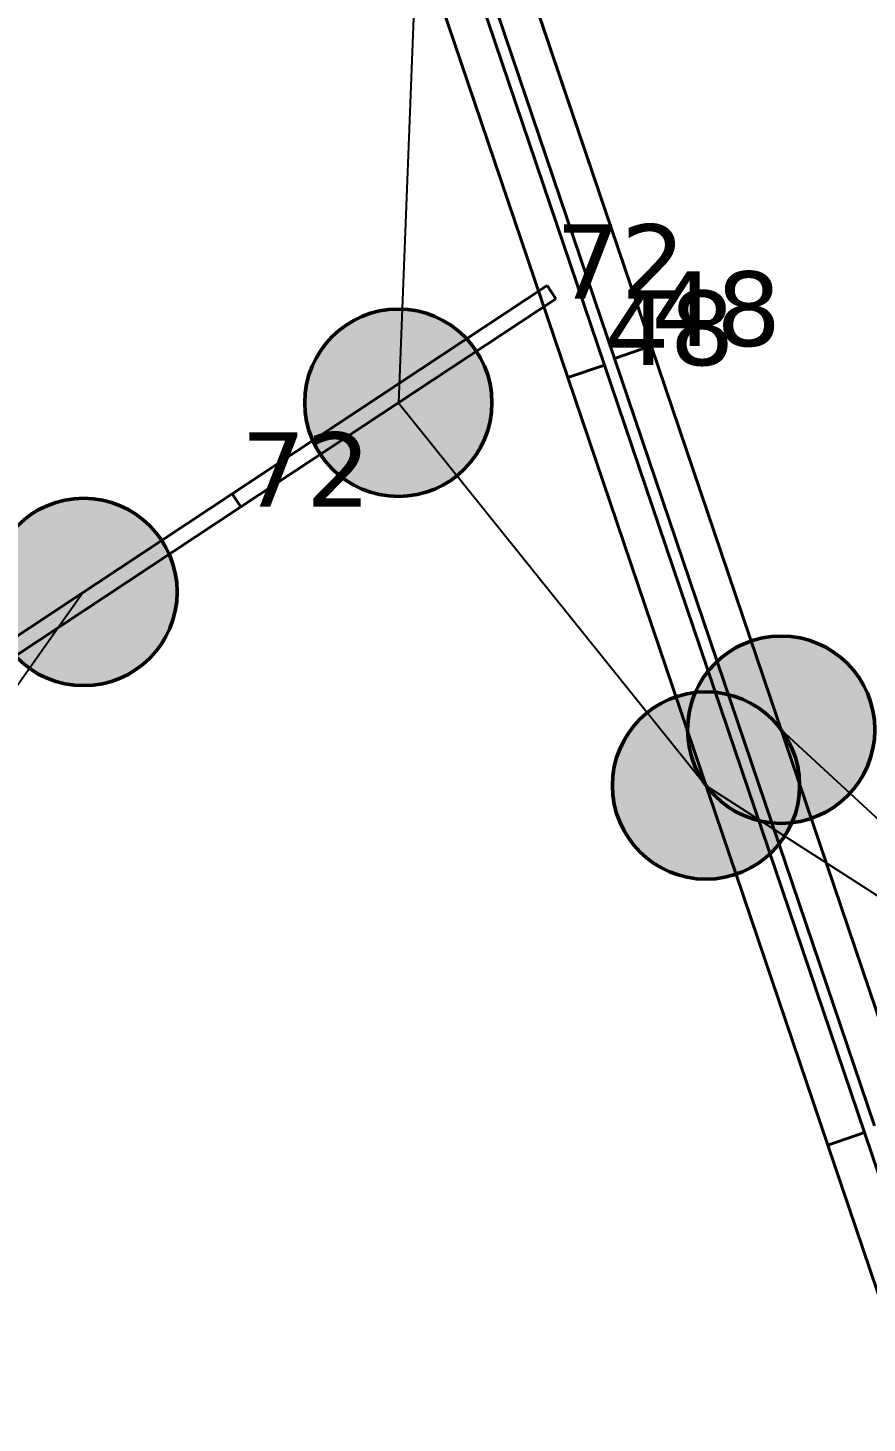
# Model space of a CAD drawing. Header units: millimetres. Extents: x -243740 to 150609, y -473655 to -165121.
# Drawn here: x 6293 to 8322, y -359504 to -356133 of the extents above; entities that cross this region are included whole.
import ezdxf

# ---------------------------------------------------------------- set-up
doc = ezdxf.new("R2010")
doc.units = ezdxf.units.MM
doc.linetypes.add('Штрих', pattern=[6.35, 3.175, -3.175])
for name, color, linetype in [('_Гр.ЩД-1C.10.4.I7.6', 6, 'Continuous'), ('_Гр.ЩД-1C.10.4.I8.4', 6, 'Continuous'), ('Вставка', 252, 'Continuous')]:
    doc.layers.add(name, color=color, linetype=linetype)
for name, color, linetype, lineweight in [('_освещение_dali', 3, 'Continuous', 50), ('A-ANNO-DIMS', 7, 'Continuous', 9), ('DLX_FL1_LUM 122', 1, 'Continuous', 40), ('DLX_FL1_LUM 222', 5, 'Continuous', 40), ('DLX_LUM 9', 5, 'Continuous', 40), ('АР_монолит', 252, 'Continuous', 50)]:
    doc.layers.add(name, color=color, linetype=linetype, lineweight=lineweight)
doc.styles.add('GOST 2.304', font='')
doc.styles.add('TableTextStyle', font='')
doc.styles.get('GOST 2.304').set_extended_font_data('GOST Common')
doc.styles.get('TableTextStyle').set_extended_font_data('VERDANA.TTF')
doc.linetypes.add('Truba', pattern='A,3e-05,[4,MSH_7,S=1,R=0,X=0,Y=0],-3.022072', length=3.022102)
doc.dimstyles.new('М-200', dxfattribs={"dimtxt": 400, "dimasz": 160, "dimexe": 200, "dimexo": 400, "dimgap": 50, "dimtad": 1, "dimdec": 0, "dimzin": 0, "dimdsep": 46, "dimtxsty": 'GOST 2.304', "dimblk": 'ARCHTICK', "dimcen": 180, "dimdle": 200, "dimadec": 0, "dimazin": 0, "dimtfac": 1, "dimtdec": 0, "dimtmove": 1, "dimatfit": 0, "dimfxl": 1, "dimtolj": 1, "dimtzin": 0, "dimarcsym": 0})

# ---------------------------------------------------------------- blocks, each defined once
blk = doc.blocks.new('_ArchTick')
at = {"color": 0, "linetype": 'ByBlock', "const_width": 0.15}
blk.add_lwpolyline([(-0.5, -0.5), (0.5, 0.5)], dxfattribs=at)
blk = doc.blocks.new('*D46')
at = {"layer": 'A-ANNO-DIMS', "color": 0, "lineweight": -2, "transparency": 16777216}
blk.add_arc((-165703.8, -113309.3), 107894.2, 269.999998, 325.999999, dxfattribs=at)
at = {"layer": 'Defpoints', "color": 0, "lineweight": 30, "transparency": 16777216}
for p in [(-165703.8, -113309.3), (-165703.8, -113309.3), (-75741.3, -173989.8), (-131171, -215527.9), (-165703.8, -221903.3)]:
    blk.add_point(p, dxfattribs=at)
at = {"layer": 'A-ANNO-DIMS', "color": 0, "lineweight": -2, "transparency": 16777216, "xscale": 160, "yscale": 160, "zscale": 160}
for p, rotation in [((-76255.4, -173643), 55.99999895826774), ((-165703.8, -221203.5), 179.9999981265246)]:
    blk.add_blockref('_ArchTick', p, dxfattribs=dict(at, rotation=rotation))
at = {"layer": 'A-ANNO-DIMS', "color": 0, "transparency": 16777216, "insert": (-114299.5, -207822), "char_height": 400, "attachment_point": 5, "rotation": 28.5412, "style": 'GOST 2.304'}
blk.add_mtext('\\A1;56,0%%D', dxfattribs=at)
blk = doc.blocks.new('A$Caabd1818')
at = {"layer": 'DLX_FL1_LUM 122'}
for points in [[(3201.4, 42474.9, 0), (3829.9, 40620.6, 0)], [(3829.9, 40620.6, 0), (3201.4, 42474.9, 0)], [(3829.9, 40620.6, 0), (3201.4, 42474.9, 0)], [(3201.4, 42474.9, 0), (3829.9, 40620.6, 0)], [(3740.9, 40590.4, 0), (3112.4, 42444.8, 0)], [(3112.4, 42444.8, 0), (3740.9, 40590.4, 0)], [(3112.4, 42444.8, 0), (3740.9, 40590.4, 0)], [(3740.9, 40590.4, 0), (3112.4, 42444.8, 0)], [(3088.8, 42428.7, 0), (3717.3, 40574.3, 0)], [(3717.3, 40574.3, 0), (3088.8, 42428.7, 0)], [(3717.3, 40574.3, 0), (3088.8, 42428.7, 0)], [(3088.8, 42428.7, 0), (3717.3, 40574.3, 0)], [(3628.3, 40544.1, 0), (2999.8, 42398.5, 0)], [(2999.8, 42398.5, 0), (3628.3, 40544.1, 0)], [(2999.8, 42398.5, 0), (3628.3, 40544.1, 0)], [(3628.3, 40544.1, 0), (2999.8, 42398.5, 0)], [(3829.9, 40620.6, 0), (3740.9, 40590.4, 0)], [(3740.9, 40590.4, 0), (3829.9, 40620.6, 0)], [(3740.9, 40590.4, 0), (3829.9, 40620.6, 0)], [(3829.9, 40620.6, 0), (3740.9, 40590.4, 0)], [(3829.9, 40620.6, 0), (3829.9, 40620.6, 0)], [(3829.9, 40620.6, 0), (3829.9, 40620.6, 0)], [(3740.9, 40590.4, 0), (3740.9, 40590.4, 0)], [(3740.9, 40590.4, 0), (3740.9, 40590.4, 0)], [(3717.3, 40574.3, 0), (3628.3, 40544.1, 0)], [(3628.3, 40544.1, 0), (3717.3, 40574.3, 0)], [(3628.3, 40544.1, 0), (3717.3, 40574.3, 0)], [(3717.3, 40574.3, 0), (3628.3, 40544.1, 0)], [(3717.3, 40574.3, 0), (3717.3, 40574.3, 0)], [(3717.3, 40574.3, 0), (3717.3, 40574.3, 0)], [(3628.3, 40544.1, 0), (3628.3, 40544.1, 0)], [(3628.3, 40544.1, 0), (3628.3, 40544.1, 0)]]:
    blk.add_polyline3d(points, dxfattribs=at)
at = {"layer": 'DLX_FL1_LUM 222'}
for points in [[(3740.9, 40590.4, 0), (3829.9, 40620.6, 0)], [(3829.9, 40620.6, 0), (3740.9, 40590.4, 0)], [(3829.9, 40620.6, 0), (3740.9, 40590.4, 0)], [(3740.9, 40590.4, 0), (3829.9, 40620.6, 0)], [(3829.9, 40620.6, 0), (3829.9, 40620.6, 0)], [(3829.9, 40620.6, 0), (4458.4, 38766.2, 0)], [(4458.4, 38766.2, 0), (3829.9, 40620.6, 0)], [(3829.9, 40620.6, 0), (3829.9, 40620.6, 0)], [(4458.4, 38766.2, 0), (3829.9, 40620.6, 0)], [(3829.9, 40620.6, 0), (4458.4, 38766.2, 0)], [(4369.4, 38736, 0), (3740.9, 40590.4, 0)], [(3740.9, 40590.4, 0), (3740.9, 40590.4, 0)], [(3740.9, 40590.4, 0), (4369.4, 38736, 0)], [(3740.9, 40590.4, 0), (3740.9, 40590.4, 0)], [(3740.9, 40590.4, 0), (4369.4, 38736, 0)], [(4369.4, 38736, 0), (3740.9, 40590.4, 0)], [(3628.3, 40544.1, 0), (3717.3, 40574.3, 0)], [(3717.3, 40574.3, 0), (3628.3, 40544.1, 0)], [(3717.3, 40574.3, 0), (3628.3, 40544.1, 0)], [(3628.3, 40544.1, 0), (3717.3, 40574.3, 0)], [(3717.3, 40574.3, 0), (3717.3, 40574.3, 0)], [(3717.3, 40574.3, 0), (4345.9, 38719.9, 0)], [(4345.9, 38719.9, 0), (3717.3, 40574.3, 0)], [(3717.3, 40574.3, 0), (3717.3, 40574.3, 0)], [(4345.9, 38719.9, 0), (3717.3, 40574.3, 0)], [(3717.3, 40574.3, 0), (4345.9, 38719.9, 0)], [(4256.8, 38689.7, 0), (3628.3, 40544.1, 0)], [(3628.3, 40544.1, 0), (3628.3, 40544.1, 0)], [(3628.3, 40544.1, 0), (4256.8, 38689.7, 0)], [(3628.3, 40544.1, 0), (3628.3, 40544.1, 0)], [(3628.3, 40544.1, 0), (4256.8, 38689.7, 0)], [(4256.8, 38689.7, 0), (3628.3, 40544.1, 0)], [(4345.9, 38719.9, 0), (4256.8, 38689.7, 0)], [(4256.8, 38689.7, 0), (4345.9, 38719.9, 0)], [(4256.8, 38689.7, 0), (4345.9, 38719.9, 0)], [(4345.9, 38719.9, 0), (4256.8, 38689.7, 0)], [(4256.8, 38689.7, 0), (4345.9, 38719.9, 0)], [(4345.9, 38719.9, 0), (4256.8, 38689.7, 0)], [(4345.9, 38719.9, 0), (4256.8, 38689.7, 0)], [(4256.8, 38689.7, 0), (4345.9, 38719.9, 0)], [(4345.9, 38719.9, 0), (4345.9, 38719.9, 0)], [(4345.9, 38719.9, 0), (4345.9, 38719.9, 0)], [(4345.9, 38719.9, 0), (4345.9, 38719.9, 0)], [(4345.9, 38719.9, 0), (4974.4, 36865.5, 0)], [(4974.4, 36865.5, 0), (4345.9, 38719.9, 0)], [(4345.9, 38719.9, 0), (4345.9, 38719.9, 0)], [(4974.4, 36865.5, 0), (4345.9, 38719.9, 0)], [(4345.9, 38719.9, 0), (4974.4, 36865.5, 0)], [(4256.8, 38689.7, 0), (4256.8, 38689.7, 0)], [(4256.8, 38689.7, 0), (4256.8, 38689.7, 0)], [(4885.3, 36835.3, 0), (4256.8, 38689.7, 0)], [(4256.8, 38689.7, 0), (4256.8, 38689.7, 0)], [(4256.8, 38689.7, 0), (4885.3, 36835.3, 0)], [(4256.8, 38689.7, 0), (4256.8, 38689.7, 0)], [(4256.8, 38689.7, 0), (4885.3, 36835.3, 0)], [(4885.3, 36835.3, 0), (4256.8, 38689.7, 0)]]:
    blk.add_polyline3d(points, dxfattribs=at)
at = {"layer": 'DLX_LUM 9'}
for points in [[(2817.3, 40263.6, 0), (3578.2, 40766.3, 0)], [(3578.2, 40766.3, 0), (2817.3, 40263.6, 0)], [(3578.2, 40766.3, 0), (2817.3, 40263.6, 0)], [(2817.3, 40263.6, 0), (3578.2, 40766.3, 0)], [(3578.2, 40766.3, 0), (3578.2, 40766.3, 0)], [(3578.2, 40766.3, 0), (3599.2, 40734.6, 0)], [(3599.2, 40734.6, 0), (3578.2, 40766.3, 0)], [(3578.2, 40766.3, 0), (3578.2, 40766.3, 0)], [(3599.2, 40734.6, 0), (3578.2, 40766.3, 0)], [(3578.2, 40766.3, 0), (3599.2, 40734.6, 0)], [(3599.2, 40734.6, 0), (2838.2, 40231.9, 0)], [(2838.2, 40231.9, 0), (3599.2, 40734.6, 0)], [(2838.2, 40231.9, 0), (3599.2, 40734.6, 0)], [(3599.2, 40734.6, 0), (2838.2, 40231.9, 0)], [(3599.2, 40734.6, 0), (3599.2, 40734.6, 0)], [(3599.2, 40734.6, 0), (3599.2, 40734.6, 0)], [(2056.3, 39761, 0), (2817.3, 40263.6, 0)], [(2817.3, 40263.6, 0), (2056.3, 39761, 0)], [(2817.3, 40263.6, 0), (2056.3, 39761, 0)], [(2056.3, 39761, 0), (2817.3, 40263.6, 0)], [(2817.3, 40263.6, 0), (2817.3, 40263.6, 0)], [(2838.2, 40231.9, 0), (2817.3, 40263.6, 0)], [(2817.3, 40263.6, 0), (2817.3, 40263.6, 0)], [(2817.3, 40263.6, 0), (2838.2, 40231.9, 0)], [(2817.3, 40263.6, 0), (2838.2, 40231.9, 0)], [(2838.2, 40231.9, 0), (2817.3, 40263.6, 0)], [(2817.3, 40263.6, 0), (2817.3, 40263.6, 0)], [(2817.3, 40263.6, 0), (2838.2, 40231.9, 0)], [(2838.2, 40231.9, 0), (2817.3, 40263.6, 0)], [(2817.3, 40263.6, 0), (2817.3, 40263.6, 0)], [(2838.2, 40231.9, 0), (2817.3, 40263.6, 0)], [(2817.3, 40263.6, 0), (2838.2, 40231.9, 0)], [(2838.2, 40231.9, 0), (2077.3, 39729.2, 0)], [(2077.3, 39729.2, 0), (2838.2, 40231.9, 0)], [(2077.3, 39729.2, 0), (2838.2, 40231.9, 0)], [(2838.2, 40231.9, 0), (2077.3, 39729.2, 0)], [(2838.2, 40231.9, 0), (2838.2, 40231.9, 0)], [(2838.2, 40231.9, 0), (2838.2, 40231.9, 0)], [(2838.2, 40231.9, 0), (2838.2, 40231.9, 0)], [(2838.2, 40231.9, 0), (2838.2, 40231.9, 0)]]:
    blk.add_polyline3d(points, dxfattribs=at)
blk = doc.blocks.new('A$Cab2378fa')
at = {"lineweight": 25, "true_color": 0xfff5f5}
h = blk.add_hatch(color=7, dxfattribs=at)
h.dxf.hatch_style = 1
h.paths.add_polyline_path([(0, 0), (-141.6, -170.3, 0.174923), (3, -222.4, 0.197808), (162.3, -156.8)])
h.paths.add_polyline_path([(-163.2, 157.6), (0, 0), (147.8, 177.8, 0.175398), (3, 230.2, 0.209014)])
at = {"lineweight": 25}
h = blk.add_hatch(color=0, dxfattribs=at)
h.paths.add_polyline_path([(162.3, -156.8, 0.442338), (147.8, 177.8), (0, 0)])
h.paths.add_polyline_path([(-141.6, -170.3), (0, 0), (-163.2, 157.6, 0.430096)])
blk.add_circle((3, 3.9), 226.3)
blk = doc.blocks.new('Оси200')
at = {"layer": 'A-ANNO-DIMS'}
dim = blk.add_angular_dim_2l(base=(-131171, -215527.9), line1=((-165703.8, -113309.3), (-75741.3, -173989.8)), line2=((-165703.8, -113309.3), (-165703.8, -221903.3)), text='56,0%%D', dimstyle='М-200', override={"dimadec": 2, "dimtmove": 2}, dxfattribs=at)
dim.commit()
dim.dimension.update_dxf_attribs({"geometry": '*D46', "text_midpoint": (-114299.5, -207822), "dimtype": 130})
blk = doc.blocks.new('A$C010e0e93')
at = {"layer": 'A-ANNO-DIMS'}
blk.add_blockref('Оси200', (404603.7, 213803.6), dxfattribs=at)

msp = doc.modelspace()

# ---------------------------------------------------------------- block references
at = {"layer": 'Вставка', "linetype": 'Truba', "lineweight": 30, "ltscale": 100}
msp.add_blockref('A$C010e0e93', (-234640, -397437.2), dxfattribs=at)

# ---------------------------------------------------------------- next in the draw order: linework, layer by layer
at = {"layer": '_Гр.ЩД-1C.10.4.I7.6', "ltscale": 100}
msp.add_lwpolyline([(6427.4, -357495.7), (4661.2, -359998.2), (5264.9, -361369.2), (4786.5, -362155), (4787.8, -362381.3), (5675.6, -363174.7)], dxfattribs=at)
at = {"layer": '_Гр.ЩД-1C.10.4.I8.4', "ltscale": 100}
msp.add_lwpolyline([(5507.2, -352601.7), (4392.2, -354405.7), (4634.7, -355773.4), (5174.1, -357458.1), (5649, -355680.9), (5302.7, -354799.6), (6675, -354254.4), (7233.1, -355901.1), (7188.4, -357038.5), (7932, -357963.2), (9010, -358654.7), (8113.9, -357828.4), (7459.4, -355901.1), (6856.8, -354093.2)], dxfattribs=at)

# ---------------------------------------------------------------- next in the draw order: block references
at = {"layer": '_освещение_dali', "color": 5, "ltscale": 100}
for p in [(7185.4, -357042.4), (6424.5, -357499.6), (8110.9, -357832.3), (7929.1, -357967.1)]:
    msp.add_blockref('A$Cab2378fa', p, dxfattribs=at)
at = {"layer": 'Defpoints', "linetype": 'Truba', "ltscale": 100}
msp.add_blockref('A$Caabd1818', (3969.7, -397521.8), dxfattribs=at)

# ---------------------------------------------------------------- next in the draw order: texts
at = {"layer": '_освещение_dali', "color": 241, "true_color": 0xee66a2, "style": 'TableTextStyle'}
for s, p in [('72', (7568.8, -356787.2)), ('48', (7799.6, -356901.2)), ('48', (7687, -356947.5))]:
    msp.add_text(s, height=180, dxfattribs=at).set_placement(p)
at = {"layer": '_освещение_dali', "color": 143, "true_color": 0x77b4be, "style": 'TableTextStyle'}
msp.add_text('72', height=180, dxfattribs=at).set_placement((6807.9, -357289.9))

doc.saveas('drawing.dxf')
